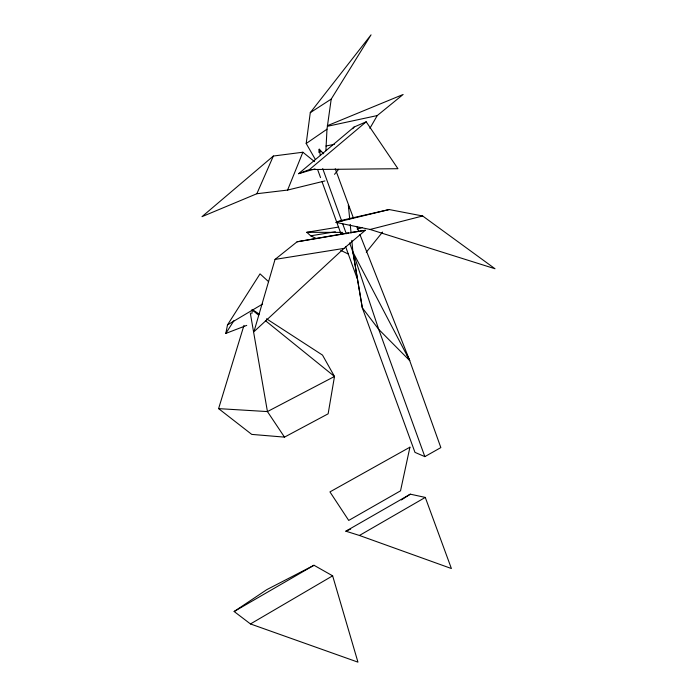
<?xml version="1.0" encoding="UTF-8"?>
<svg xmlns="http://www.w3.org/2000/svg" width="697" height="697" viewBox="0 0 697 697"><rect width="100%" height="100%" fill="white"/><g stroke="black" fill="none" stroke-linecap="round" stroke-linejoin="round"><path stroke-width="1.05" d="M325.882 150.752L326.989 129.198L331.214 99.096L371.048 34.85L310.278 112.661L306.192 143.512L315.401 159.526M318.869 152.408L319.2 149.202L323.696 153.776M246.729 325.377L225.828 333.419L227.492 324.907L260.033 273.86L268.598 281.693M251.783 313.72L252.602 309.512M344.405 233.556L297.096 241.789L275.045 259.406L253.961 331.694L344.004 248.393L365.333 230.28L350.704 232.502M266.515 318.79L322.511 355.104L334.49 376.467L328.139 413.809L284.498 437.124L251.739 434.397L218.605 408.625L243.967 325.36M302.873 152.234L273.355 156.032L201.991 216.662L256.853 193.731L287.6 190.072L302.873 152.234L314.513 161.626M256.853 193.731L273.355 156.032M369.889 128.335L377.243 115.571L403.127 94.487L327.285 125.739M225.828 333.419L233.948 320.646M352.699 128.745L354.05 127.054L366.195 121.801L397.943 168.709L309.512 169.545L298.604 173.684L354.05 127.054M366.265 252.227L382.575 232.057M334.516 174.346L338.646 169.327M309.512 169.545L366.195 121.801M306.192 143.512L326.989 129.198M234.14 611.504L266.838 589.618L313.99 565.267L332.635 575.827L357.953 662.15L250.467 623.946L234.14 611.504L313.99 565.267M310.278 112.661L331.214 99.096M401.341 499.941L410.315 494.173L425.283 497.414L451.395 568.525L359.443 535.462L345.843 531.192L410.315 494.173M227.492 324.907L262.586 304.058M250.467 623.946L332.635 575.827M359.443 535.462L425.283 497.414M351.793 240.378L352.935 252.096L362.301 307.804L414.968 452.37L424.848 456.631L440.844 447.596L409.688 360.567L359.905 234.497M345.843 531.192L350.687 529.04M336.032 222.413L339.848 220.757L389.161 209.544L422.661 215.983L495.009 268.746L370.09 229.461L336.032 222.413L389.161 209.544M357.169 229.113L362.24 227.457M298.604 173.684L315.044 168.883M370.09 229.461L422.661 215.983M287.6 190.072L324.924 180.941M327.468 126.288L377.243 115.571M325.935 146.004L334.421 144.305M346.505 233.181L348.613 232.815M297.096 241.789L365.333 230.28M316.525 238.635L310.714 235.813L306.785 232.293L338.664 227.056M310.714 235.813L335.37 231.77M358.955 227.902L361.098 227.553M275.045 259.406L344.004 248.393M306.785 232.293L342.68 232.406M218.605 408.625L267.439 411.578L334.49 376.467L265.374 320.611M340.763 250.389L348.517 254.152M252.967 310.008L259.293 314.112M251.887 309.712L258.631 315.157M406.49 353.684L409.688 360.567L378.732 329.393L362.301 307.804L352.935 252.096L349.615 242.931M284.498 437.124L267.439 411.578L250.293 313.023M320.82 151.894L319.2 149.202L320.315 155.326M409.688 360.567L352.935 252.096L378.732 329.393L424.848 456.631M353.527 218.353L335.248 168.761M356.716 226.429L358.711 231.465M322.711 168.587L341.878 221.541M342.619 223.58L346.304 233.765M317.579 169.449L320.533 177.578M322.005 181.638L341.19 234.462M345.616 246.651L357.047 278.138M349.145 208.377L348.352 205.249L349.711 219.085M350.225 224.408L351.061 232.929M409.923 447.195L400.531 490.836L348.718 520.432L329.942 491.899L409.923 447.195"/></g></svg>
